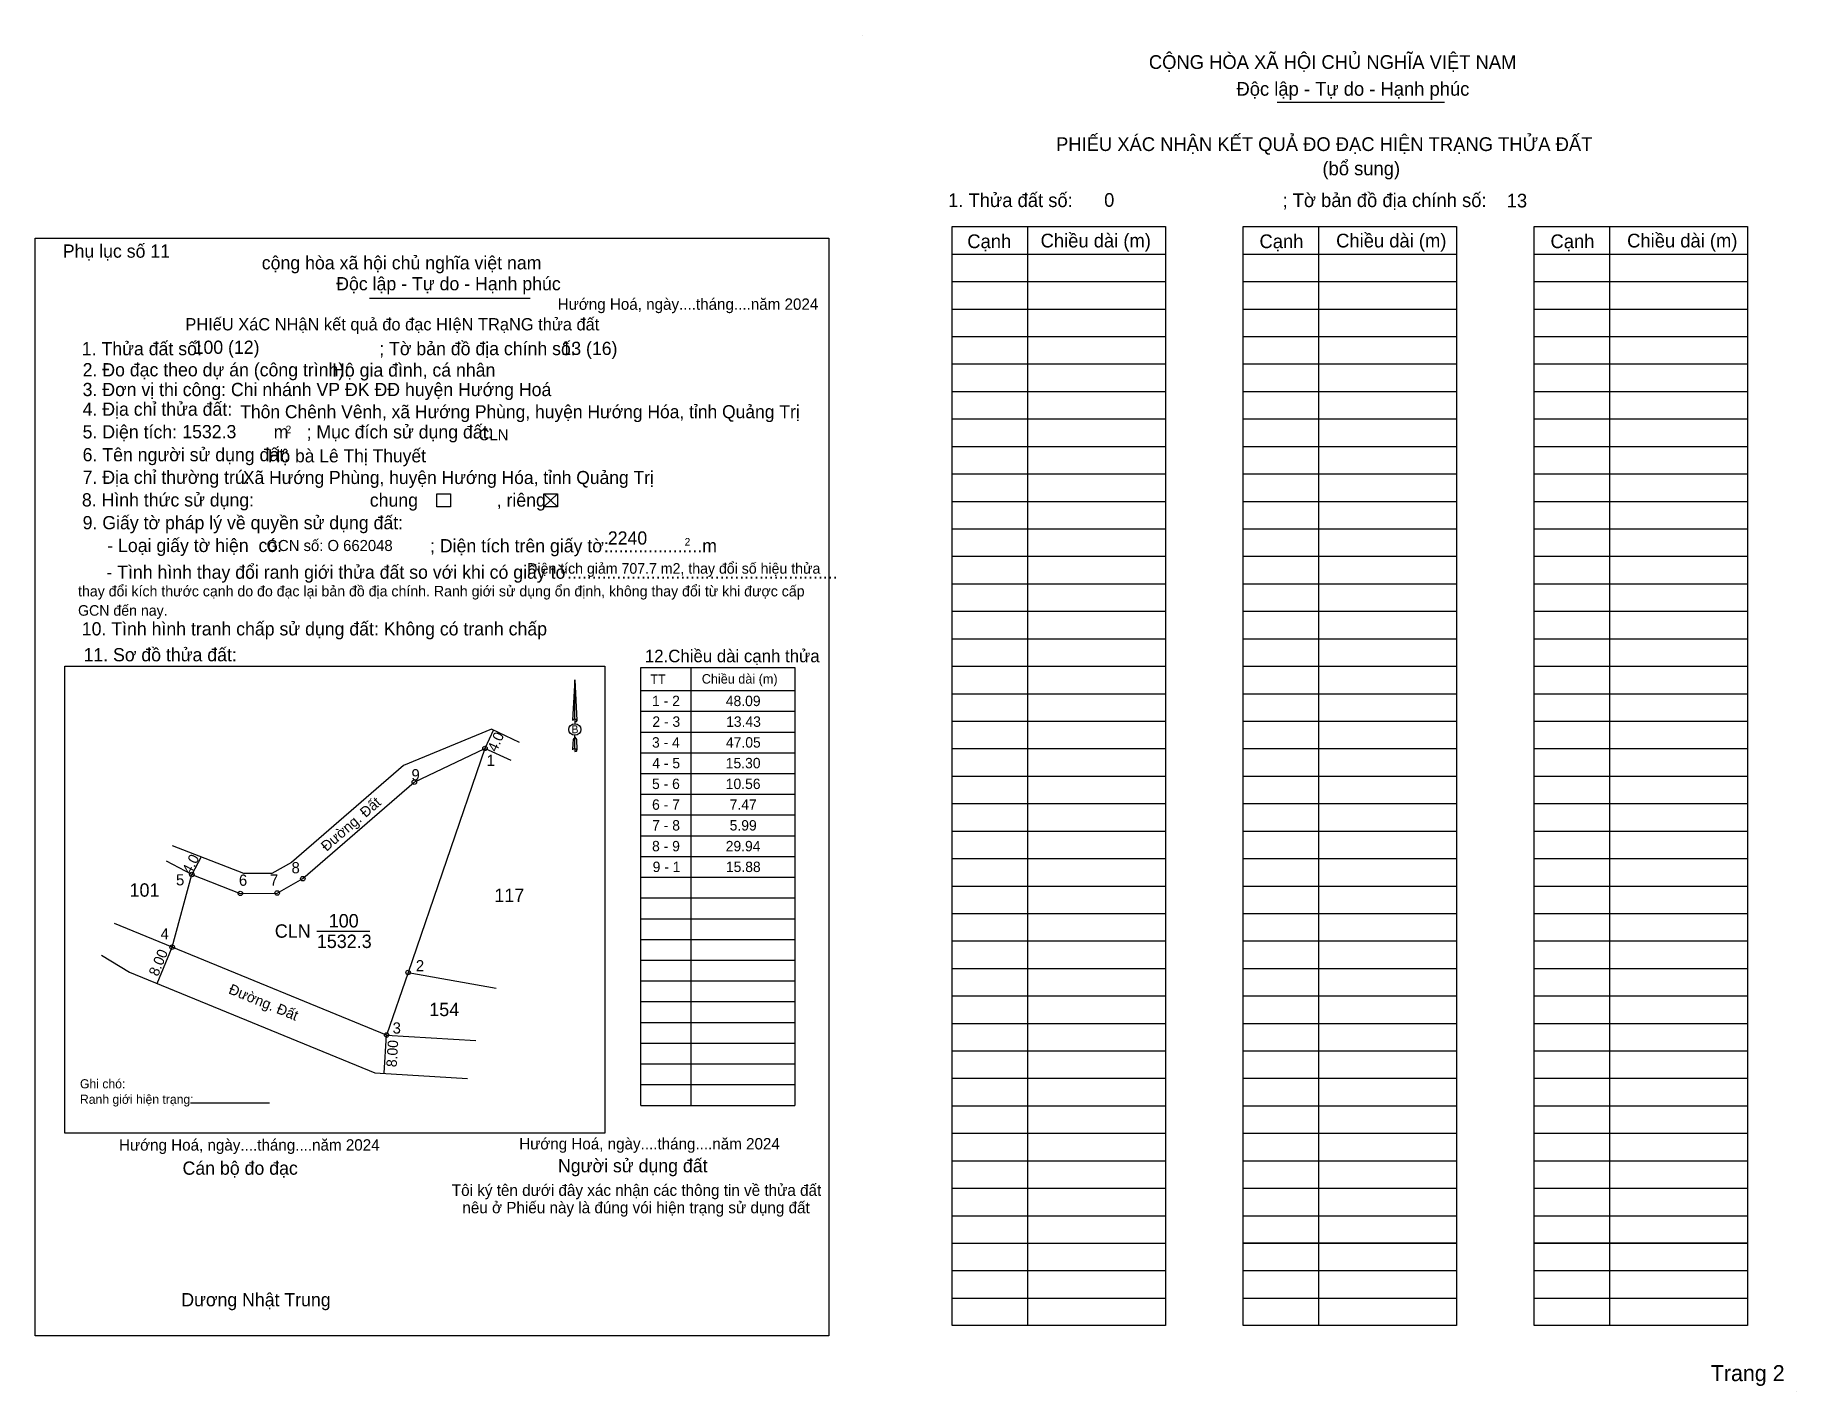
# Model space of a CAD drawing. Extents: x 532870 to 533227, y 1853012 to 1853287.
import ezdxf

# ---------------------------------------------------------------- set-up
doc = ezdxf.new("R2010")
doc.units = 0
for name, color, linetype in [('Level 1', 7, 'Continuous'), ('Level 10', 7, 'Continuous'), ('Level 11', 7, 'Continuous'), ('Level 12', 7, 'Continuous'), ('Level 13', 7, 'Continuous'), ('Level 27', 7, 'Continuous'), ('Level 3', 7, 'Continuous'), ('Level 36', 7, 'Continuous'), ('Level 40', 7, 'Continuous'), ('Level 52', 7, 'Continuous'), ('Level 53', 7, 'Continuous'), ('Level 6', 7, 'Continuous'), ('Level 9', 7, 'Continuous')]:
    doc.layers.add(name, color=color, linetype=linetype)

msp = doc.modelspace()

# ---------------------------------------------------------------- linework, layer by layer
at = {"layer": 'Level 1'}
for p, q in [((533037.86, 1853287.27), (533037.86, 1853287.27)), ((533122, 1853273.69), (533155.94, 1853273.69)), ((533071.34, 1853248.41), (533071.34, 1853025.29)), ((533130.41, 1853248.41), (533130.41, 1853025.29)), ((533189.48, 1853248.41), (533189.48, 1853025.29)), ((533056, 1853242.83), (533099.33, 1853242.83)), ((533115.07, 1853242.83), (533158.4, 1853242.83)), ((533174.14, 1853242.83), (533217.46, 1853242.83)), ((533056, 1853237.25), (533099.33, 1853237.25)), ((533115.07, 1853237.25), (533158.4, 1853237.25)), ((533174.14, 1853237.25), (533217.46, 1853237.25)), ((533056, 1853231.67), (533099.33, 1853231.67)), ((533115.07, 1853231.67), (533158.4, 1853231.67)), ((533174.14, 1853231.67), (533217.46, 1853231.67)), ((533056, 1853226.1), (533099.33, 1853226.1)), ((533115.07, 1853226.1), (533158.4, 1853226.1)), ((533174.14, 1853226.1), (533217.46, 1853226.1)), ((533056, 1853220.52), (533099.33, 1853220.52)), ((533115.07, 1853220.52), (533158.4, 1853220.52)), ((533174.14, 1853220.52), (533217.46, 1853220.52)), ((533056, 1853214.94), (533099.33, 1853214.94)), ((533115.07, 1853214.94), (533158.4, 1853214.94)), ((533174.14, 1853214.94), (533217.46, 1853214.94)), ((533056, 1853209.36), (533099.33, 1853209.36)), ((533115.07, 1853209.36), (533158.4, 1853209.36)), ((533174.14, 1853209.36), (533217.46, 1853209.36)), ((533056, 1853203.78), (533099.33, 1853203.78)), ((533115.07, 1853203.78), (533158.4, 1853203.78)), ((533174.14, 1853203.78), (533217.46, 1853203.78)), ((533056, 1853198.21), (533099.33, 1853198.21)), ((533115.07, 1853198.21), (533158.4, 1853198.21)), ((533174.14, 1853198.21), (533217.46, 1853198.21)), ((533056, 1853192.63), (533099.33, 1853192.63)), ((533115.07, 1853192.63), (533158.4, 1853192.63)), ((533174.14, 1853192.63), (533217.46, 1853192.63)), ((533056, 1853187.05), (533099.33, 1853187.05)), ((533115.07, 1853187.05), (533158.4, 1853187.05)), ((533174.14, 1853187.05), (533217.46, 1853187.05)), ((533056, 1853181.47), (533099.33, 1853181.47)), ((533115.07, 1853181.47), (533158.4, 1853181.47)), ((533174.14, 1853181.47), (533217.46, 1853181.47)), ((533056, 1853175.89), (533099.33, 1853175.89)), ((533115.07, 1853175.89), (533158.4, 1853175.89)), ((533174.14, 1853175.89), (533217.46, 1853175.89)), ((533056, 1853170.32), (533099.33, 1853170.32)), ((533115.07, 1853170.32), (533158.4, 1853170.32)), ((533174.14, 1853170.32), (533217.46, 1853170.32)), ((533056, 1853164.74), (533099.33, 1853164.74)), ((533115.07, 1853164.74), (533158.4, 1853164.74)), ((533174.14, 1853164.74), (533217.46, 1853164.74)), ((533002.95, 1853158.93), (533002.95, 1853070)), ((533056, 1853159.16), (533099.33, 1853159.16)), ((533115.07, 1853159.16), (533158.4, 1853159.16)), ((533174.14, 1853159.16), (533217.46, 1853159.16)), ((532992.85, 1853154.22), (533024.08, 1853154.22)), ((533056, 1853153.58), (533099.33, 1853153.58)), ((533115.07, 1853153.58), (533158.4, 1853153.58)), ((533174.14, 1853153.58), (533217.46, 1853153.58)), ((532992.85, 1853150.01), (533024.08, 1853150.01)), ((532992.85, 1853145.8), (533024.08, 1853145.8)), ((533056, 1853148), (533099.33, 1853148)), ((533115.07, 1853148), (533158.4, 1853148)), ((533174.14, 1853148), (533217.46, 1853148)), ((533056, 1853142.43), (533099.33, 1853142.43)), ((533115.07, 1853142.43), (533158.4, 1853142.43)), ((533174.14, 1853142.43), (533217.46, 1853142.43)), ((532992.85, 1853141.59), (533024.08, 1853141.59)), ((532992.85, 1853137.38), (533024.08, 1853137.38)), ((533056, 1853136.85), (533099.33, 1853136.85)), ((533115.07, 1853136.85), (533158.4, 1853136.85)), ((533174.14, 1853136.85), (533217.46, 1853136.85)), ((532992.85, 1853133.17), (533024.08, 1853133.17)), ((533056, 1853131.27), (533099.33, 1853131.27)), ((533115.07, 1853131.27), (533158.4, 1853131.27)), ((533174.14, 1853131.27), (533217.46, 1853131.27)), ((532992.85, 1853128.96), (533024.08, 1853128.96)), ((532992.85, 1853124.74), (533024.08, 1853124.74)), ((533056, 1853125.69), (533099.33, 1853125.69)), ((533115.07, 1853125.69), (533158.4, 1853125.69)), ((533174.14, 1853125.69), (533217.46, 1853125.69)), ((532992.85, 1853120.53), (533024.08, 1853120.53)), ((533056, 1853120.11), (533099.33, 1853120.11)), ((533115.07, 1853120.11), (533158.4, 1853120.11)), ((533174.14, 1853120.11), (533217.46, 1853120.11)), ((532992.85, 1853116.32), (533024.08, 1853116.32)), ((533056, 1853114.53), (533099.33, 1853114.53)), ((533115.07, 1853114.53), (533158.4, 1853114.53)), ((533174.14, 1853114.53), (533217.46, 1853114.53)), ((532992.85, 1853112.11), (533024.08, 1853112.11)), ((532992.85, 1853107.9), (533024.08, 1853107.9)), ((533056, 1853108.96), (533099.33, 1853108.96)), ((533115.07, 1853108.96), (533158.4, 1853108.96)), ((533174.14, 1853108.96), (533217.46, 1853108.96)), ((532992.85, 1853103.69), (533024.08, 1853103.69)), ((533056, 1853103.38), (533099.33, 1853103.38)), ((533115.07, 1853103.38), (533158.4, 1853103.38)), ((533174.14, 1853103.38), (533217.46, 1853103.38)), ((532992.85, 1853099.48), (533024.08, 1853099.48)), ((533056, 1853097.8), (533099.33, 1853097.8)), ((533115.07, 1853097.8), (533158.4, 1853097.8)), ((533174.14, 1853097.8), (533217.46, 1853097.8)), ((532992.85, 1853095.26), (533024.08, 1853095.26)), ((533056, 1853092.22), (533099.33, 1853092.22)), ((533115.07, 1853092.22), (533158.4, 1853092.22)), ((533174.14, 1853092.22), (533217.46, 1853092.22)), ((532992.85, 1853091.05), (533024.08, 1853091.05)), ((532992.85, 1853086.84), (533024.08, 1853086.84)), ((533056, 1853086.64), (533099.33, 1853086.64)), ((533115.07, 1853086.64), (533158.4, 1853086.64)), ((533174.14, 1853086.64), (533217.46, 1853086.64)), ((532992.85, 1853082.63), (533024.08, 1853082.63)), ((532992.85, 1853078.42), (533024.08, 1853078.42)), ((533056, 1853081.07), (533099.33, 1853081.07)), ((533115.07, 1853081.07), (533158.4, 1853081.07)), ((533174.14, 1853081.07), (533217.46, 1853081.07)), ((532992.85, 1853074.21), (533024.08, 1853074.21)), ((533056, 1853075.49), (533099.33, 1853075.49)), ((533115.07, 1853075.49), (533158.4, 1853075.49)), ((533174.14, 1853075.49), (533217.46, 1853075.49)), ((532992.85, 1853070), (533024.08, 1853070)), ((533056, 1853069.91), (533099.33, 1853069.91)), ((533115.07, 1853069.91), (533158.4, 1853069.91)), ((533174.14, 1853069.91), (533217.46, 1853069.91)), ((533056, 1853064.33), (533099.33, 1853064.33)), ((533115.07, 1853064.33), (533158.4, 1853064.33)), ((533174.14, 1853064.33), (533217.46, 1853064.33)), ((533056, 1853058.75), (533099.33, 1853058.75)), ((533115.07, 1853058.75), (533158.4, 1853058.75)), ((533174.14, 1853058.75), (533217.46, 1853058.75)), ((533056, 1853053.18), (533099.33, 1853053.18)), ((533115.07, 1853053.18), (533158.4, 1853053.18)), ((533174.14, 1853053.18), (533217.46, 1853053.18)), ((533056, 1853047.6), (533099.33, 1853047.6)), ((533115.07, 1853047.6), (533158.4, 1853047.6)), ((533174.14, 1853047.6), (533217.46, 1853047.6)), ((533056, 1853042.02), (533099.33, 1853042.02)), ((533115.07, 1853042.02), (533158.4, 1853042.02)), ((533174.14, 1853042.02), (533217.46, 1853042.02)), ((533056, 1853036.44), (533099.33, 1853036.44)), ((533115.07, 1853036.44), (533158.4, 1853036.44)), ((533174.14, 1853036.44), (533217.46, 1853036.44)), ((533056, 1853030.86), (533099.33, 1853030.86)), ((533056, 1853030.86), (533099.33, 1853030.86)), ((533115.07, 1853030.86), (533158.4, 1853030.86)), ((533115.07, 1853030.86), (533158.4, 1853030.86)), ((533174.14, 1853030.86), (533217.46, 1853030.86)), ((533174.14, 1853030.86), (533217.46, 1853030.86)), ((533227.46, 1853011.84), (533227.46, 1853011.84))]:
    msp.add_line(p, q, dxfattribs=at)
for points in [[(533056, 1853248.41), (533099.33, 1853248.41), (533099.33, 1853025.29), (533056, 1853025.29)], [(533115.07, 1853248.41), (533158.4, 1853248.41), (533158.4, 1853042.02), (533115.07, 1853042.02)], [(533115.07, 1853248.41), (533158.4, 1853248.41), (533158.4, 1853025.29), (533115.07, 1853025.29)], [(533174.14, 1853248.41), (533217.46, 1853248.41), (533217.46, 1853042.02), (533174.14, 1853042.02)], [(533174.14, 1853248.41), (533217.46, 1853248.41), (533217.46, 1853025.29), (533174.14, 1853025.29)]]:
    msp.add_lwpolyline(points, close=True, dxfattribs=at)
msp.add_lwpolyline([(532992.85, 1853070), (532992.85, 1853158.93), (533024.08, 1853158.93), (533024.08, 1853070)], dxfattribs=at)
at = {"layer": 'Level 10'}
for p, q in [((532973.17, 1853194.13), (532975.94, 1853191.55)), ((532975.94, 1853194.13), (532973.17, 1853191.55))]:
    msp.add_line(p, q, dxfattribs=at)
for points in [[(532962.52, 1853146.4), (532944.64, 1853139), (532921.91, 1853119.32), (532917.94, 1853117.1), (532912.26, 1853117.04), (532897.79, 1853122.7)], [(532968.2, 1853143.67), (532962.52, 1853146.4)], [(532883.36, 1853100.49), (532889.02, 1853097.02), (532938.8, 1853076.62), (532957.64, 1853075.43)]]:
    msp.add_lwpolyline(points, dxfattribs=at)
msp.add_lwpolyline([(532897.68, 1853102.11), (532901.69, 1853116.88), (532911.52, 1853113.03), (532919, 1853113.11), (532924.22, 1853116.03), (532946.85, 1853135.62), (532961.19, 1853142.47), (532945.58, 1853096.98), (532941.22, 1853084.28)], close=True, dxfattribs=at)
at = {"layer": 'Level 11'}
for centre in [(532961.19, 1853142.47), (532946.85, 1853135.62), (532901.69, 1853116.88), (532911.52, 1853113.03), (532919, 1853113.11), (532924.22, 1853116.03), (532897.68, 1853102.11), (532897.68, 1853102.11), (532945.58, 1853096.98), (532941.22, 1853084.28)]:
    msp.add_circle(centre, 0.454, dxfattribs=at)
at = {"layer": 'Level 12'}
for p, q in [((532962.89, 1853146.22), (532961.19, 1853142.47)), ((532966.54, 1853140.03), (532961.19, 1853142.47)), ((532903.58, 1853120.44), (532901.69, 1853116.88)), ((532894.65, 1853094.71), (532897.68, 1853102.11)), ((532940.75, 1853076.5), (532941.22, 1853084.28))]:
    msp.add_line(p, q, dxfattribs=at)
at = {"layer": 'Level 13'}
msp.add_line((532901.4, 1853070.54), (532917.43, 1853070.54), dxfattribs=at)
msp.add_lwpolyline([(532869.9, 1853246.08), (533031.02, 1853246.08), (533031.02, 1853023.23), (532869.9, 1853023.23)], close=True, dxfattribs=at)
at = {"layer": 'Level 27'}
for p, q in [((532901.69, 1853116.88), (532896.57, 1853119.59)), ((532897.68, 1853102.11), (532885.98, 1853106.9)), ((532945.58, 1853096.98), (532963.43, 1853093.76)), ((532941.22, 1853084.28), (532959.33, 1853083.19))]:
    msp.add_line(p, q, dxfattribs=at)
at = {"layer": 'Level 3'}
for p, q in [((533037.86, 1853287.27), (533037.86, 1853287.27)), ((533227.47, 1853011.84), (533227.47, 1853011.84))]:
    msp.add_line(p, q, dxfattribs=at)
at = {"layer": 'Level 40'}
for p, q in [((532979.43, 1853156.41), (532979.05, 1853149.42)), ((532979.43, 1853156.41), (532979.85, 1853148.13)), ((532979.43, 1853156.41), (532979.85, 1853148.13)), ((532979.43, 1853148.41), (532979.43, 1853156.41)), ((532979.43, 1853156.41), (532979.85, 1853148.13)), ((532979.05, 1853149.42), (532978.96, 1853148.13)), ((532979.43, 1853148.41), (532979.43, 1853148.1)), ((532979.43, 1853148.1), (532979.43, 1853147.86)), ((532979.43, 1853147.86), (532979.43, 1853147.54)), ((532979.43, 1853147.86), (532979.43, 1853147.54)), ((532979.43, 1853147.86), (532979.43, 1853147.54)), ((532979.85, 1853148.13), (532979.85, 1853148.13)), ((532979.05, 1853143.45), (532978.96, 1853142.15)), ((532979.08, 1853144.29), (532979.05, 1853143.45)), ((532979.43, 1853144.76), (532979.08, 1853144.29)), ((532979.43, 1853144.76), (532979.43, 1853145.13)), ((532979.43, 1853144.76), (532979.43, 1853145.13)), ((532979.43, 1853144.76), (532979.43, 1853145.13)), ((532979.43, 1853144.76), (532979.76, 1853144.29)), ((532979.43, 1853144.76), (532979.76, 1853144.29)), ((532979.43, 1853144.76), (532979.76, 1853144.29)), ((532979.43, 1853142.43), (532979.43, 1853144.76)), ((532979.43, 1853142.43), (532979.43, 1853142.09)), ((532979.43, 1853142.09), (532979.43, 1853141.87)), ((532979.76, 1853144.29), (532979.85, 1853142.15)), ((532979.76, 1853144.29), (532979.85, 1853142.15)), ((532979.76, 1853144.29), (532979.85, 1853142.15)), ((532979.85, 1853142.15), (532979.85, 1853142.15))]:
    msp.add_line(p, q, dxfattribs=at)
msp.add_ellipse((532979.43, 1853146.31), major_axis=(1.23, 0), ratio=0.952727, dxfattribs=at)
for centre, start_param, end_param in [((532979.43, 1853148.12), 1.570796, 3.074452), ((532979.43, 1853148.12), 0.067141, 1.570796), ((532979.43, 1853148.12), 4.712389, 6.283185), ((532979.43, 1853142.12), 2.491069, 3.074278), ((532979.43, 1853142.12), 1.570796, 2.491069), ((532979.43, 1853142.12), 0.067141, 1.570796), ((532979.43, 1853142.12), 4.712389, 6.283185)]:
    msp.add_ellipse(centre, major_axis=(0.452, 0), ratio=0.614131, start_param=start_param, end_param=end_param, dxfattribs=at)
at = {"layer": 'Level 53'}
for p, q in [((532869.9, 1853246.08), (532869.9, 1853246.08)), ((532937.75, 1853233.88), (532970.33, 1853233.88)), ((532875.92, 1853159.16), (532985.54, 1853159.16)), ((532875.92, 1853064.36), (532875.92, 1853159.16)), ((532985.54, 1853159.16), (532985.54, 1853064.36)), ((532985.54, 1853064.36), (532875.92, 1853064.36)), ((533031.01, 1853023.24), (533031.01, 1853023.24))]:
    msp.add_line(p, q, dxfattribs=at)
for points in [[(532951.4, 1853194.13), (532954.17, 1853194.13), (532954.17, 1853191.55), (532951.4, 1853191.55)], [(532973.17, 1853194.13), (532975.94, 1853194.13), (532975.94, 1853191.55), (532973.17, 1853191.55)]]:
    msp.add_lwpolyline(points, close=True, dxfattribs=at)
at = {"layer": 'Level 9'}
msp.add_line((532927.06, 1853105.39), (532937.79, 1853105.39), dxfattribs=at)

# ---------------------------------------------------------------- texts
at = {"layer": 'Level 1'}
for s, height, p in [('CỘNG HÒA XÃ HỘI CHỦ NGHĨA VIỆT NAM', 2.7891, (533095.96, 1853280.43)), ('Độc lập - Tự do - Hạnh phúc', 2.7891, (533113.74, 1853274.99)), ('PHIẾU XÁC NHẬN KẾT QUẢ ĐO ĐẠC HIỆN TRẠNG THỬA ĐẤT', 2.7891, (533077.11, 1853263.76)), ('(bổ sung)', 2.789, (533131.19, 1853258.83)), ('1. Thửa đất số:', 2.7891, (533055.2, 1853252.38)), ('; Tờ bản đồ địa chính số:', 2.7891, (533123.08, 1853252.38)), ('Cạnh', 2.789, (533059.1, 1853244.04)), ('Chiều dài (m)', 2.7891, (533073.98, 1853244.18)), ('Cạnh', 2.789, (533118.41, 1853244.04)), ('Chiều dài (m)', 2.7891, (533133.97, 1853244.18)), ('Cạnh', 2.789, (533177.48, 1853244.04)), ('Chiều dài (m)', 2.7891, (533193.04, 1853244.18)), ('TT', 1.918, (532994.74, 1853155.56)), ('Chiều dài (m)', 1.9178, (533005.2, 1853155.63)), ('Trang 2', 3.254, (533210.01, 1853014))]:
    msp.add_text(s, height=height, dxfattribs=at).set_placement(p)
at = {"layer": 'Level 12'}
for s, rotation, p in [('4.0', 65.5292, (532963.52, 1853141.6)), ('Đường. Đất', 40.8913, (532929.03, 1853121.45)), ('4.0', 62.0889, (532901.46, 1853116.78)), ('8.00', 67.7235, (532894.8, 1853096.05)), ('Đường. Đất', 337.7235, (532908.98, 1853092.78)), ('8.00', 86.5677, (532943.26, 1853077.71))]:
    msp.add_text(s, height=2.11, rotation=rotation, dxfattribs=at).set_placement(p)
at = {"layer": 'Level 13'}
for s, p in [('CLN', (532918.53, 1853104.03)), ('100', (532929.48, 1853106.12)), ('1532.3', (532927.06, 1853101.94))]:
    msp.add_text(s, height=2.722, dxfattribs=at).set_placement(p)
at = {"layer": 'Level 36'}
for s, p in [('101', (532889.04, 1853112.36)), ('117', (532963.1, 1853111.29)), ('154', (532949.89, 1853088.11))]:
    msp.add_text(s, height=2.722, dxfattribs=at).set_placement(p)
at = {"layer": 'Level 40'}
msp.add_text('B', height=1.61, dxfattribs=at).set_placement((532978.73, 1853145.55))
at = {"layer": 'Level 52'}
for s, p in [('1 - 2', (532995.11, 1853151.06)), ('48.09', (533010.08, 1853151.06)), ('2 - 3', (532995.17, 1853146.85)), ('13.43', (533010.14, 1853146.85)), ('3 - 4', (532995.1, 1853142.64)), ('47.05', (533010.11, 1853142.64)), ('4 - 5', (532995.15, 1853138.43)), ('15.30', (533010.07, 1853138.43)), ('5 - 6', (532995.1, 1853134.22)), ('10.56', (533010.07, 1853134.22)), ('6 - 7', (532995.11, 1853130.01)), ('7.47', (533010.86, 1853130.01)), ('7 - 8', (532995.13, 1853125.8)), ('5.99', (533010.86, 1853125.8)), ('8 - 9', (532995.11, 1853121.58)), ('29.94', (533010.06, 1853121.58)), ('9 - 1', (532995.23, 1853117.37)), ('15.88', (533010.1, 1853117.37))]:
    msp.add_text(s, height=2.109, dxfattribs=at).set_placement(p)
at = {"layer": 'Level 53'}
for s, height, p in [('Phụ lục số 11', 2.6862, (532875.49, 1853242.1)), ('cộng hòa xã hội chủ nghĩa việt nam', 2.6892, (532915.88, 1853239.73)), ('Độc lập - Tự do - Hạnh phúc', 2.6892, (532930.99, 1853235.48)), ('Hướng Hoá, ngày....tháng....năm 2024', 2.3043, (532975.95, 1853231.52)), ('PHIếU XáC NHậN kết quả đo đạc HIệN TRạNG thửa đất', 2.4897, (532900.38, 1853227.34)), ('1. Thửa đất số:', 2.6862, (532879.35, 1853222.29)), ('; Tờ bản đồ địa chính số:', 2.6862, (532939.72, 1853222.31)), ('2. Đo đạc theo dự án (công trình):', 2.6854, (532879.52, 1853218.01)), ('Hộ gia đình, cá nhân', 2.6854, (532930.16, 1853217.96)), ('3. Đơn vị thi công: Chi nhánh VP ĐK ĐĐ huyện Hướng Hoá', 2.6854, (532879.52, 1853214)), ('4. Địa chỉ thửa đất:', 2.6854, (532879.52, 1853210.01)), ('5. Diện tích:', 2.6854, (532879.52, 1853205.4)), ('m', 2.69, (532918.29, 1853205.4)), ('2', 1.54, (532920.72, 1853206.47)), ('; Mục đích sử dụng đất:', 2.6862, (532924.97, 1853205.4)), ('6. Tên người sử dụng đất:', 2.6854, (532879.52, 1853200.77)), ('7. Địa chỉ thường trú:', 2.6854, (532879.52, 1853196.18)), ('8. Hình thức sử dụng:', 2.6854, (532879.37, 1853191.59)), ('chung                , riêng', 2.6862, (532937.81, 1853191.55)), ('9. Giấy tờ pháp lý về quyền sử dụng đất:', 2.6854, (532879.52, 1853186.96)), ('     - Loại giấy tờ hiện  có:', 2.6862, (532879.52, 1853182.34)), ('     ; Diện tích trên giấy tờ:...................m', 2.6854, (532945.05, 1853182.28)), ('2240', 2.685, (532986.13, 1853183.85)), ('2', 1.54, (533001.72, 1853183.64)), ('     - Tình hình thay đổi ranh giới thửa đất so với khi có giấy tờ:......................................................', 2.68624, (532879.35, 1853176.92)), ('10. Tình hình tranh chấp sử dụng đất: Không có tranh chấp', 2.6854, (532879.35, 1853165.41)), ('11. Sơ đồ thửa đất:', 2.6854, (532879.7, 1853160.15)), ('12.Chiều dài cạnh thửa', 2.5511, (532993.65, 1853159.96)), ('Ghi chó:', 1.849, (532878.98, 1853073.45)), ('Ranh giới hiện trạng:', 1.8489, (532878.98, 1853070.31)), ('Hướng Hoá, ngày....tháng....năm 2024', 2.3043, (532886.9, 1853060.81)), ('Hướng Hoá, ngày....tháng....năm 2024', 2.3043, (532968.14, 1853061.05)), ('Cán bộ đo đạc', 2.6893, (532899.8, 1853055.91)), ('Người sử dụng đất', 2.6892, (532976.01, 1853056.4)), ('Tôi ký tên dưới đây xác nhận các thông tin về thửa đất ', 2.3144, (532954.46, 1853051.62)), ('nêu ở Phiếu này là đúng vói hiện trạng sử dụng đất', 2.3144, (532956.6, 1853048.09)), ('Dương Nhật Trung', 2.6854, (532899.55, 1853029.2))]:
    msp.add_text(s, height=height, dxfattribs=at).set_placement(p)
at = {"layer": 'Level 6'}
for s, height, p in [('0', 2.78, (533086.87, 1853252.44)), ('13', 2.776, (533168.6, 1853252.31))]:
    msp.add_text(s, height=height, rotation=359.8394, dxfattribs=at).set_placement(p)
for s, height, p in [('100 (12)', 2.685, (532902.05, 1853222.58)), ('13 (16)', 2.685, (532976.71, 1853222.35)), ('Thôn Chênh Vênh, xã Hướng Phùng, huyện Hướng Hóa, tỉnh Quảng Trị', 2.6488, (532911.52, 1853209.51)), ('1532.3', 2.685, (532899.74, 1853205.44)), ('CLN', 2.252, (532959.92, 1853205.02)), ('Hộ bà Lê Thị Thuyết', 2.6488, (532917.12, 1853200.55)), ('Xã Hướng Phùng, huyện Hướng Hóa, tỉnh Quảng Trị', 2.6488, (532912.05, 1853196.15)), ('GCN số: O 662048', 2.2515, (532916.84, 1853182.54)), ('Diện tích giảm 707.7 m2, thay đổi số hiệu thửa', 2.1456, (532969.77, 1853177.94)), ('thay đổi kích thước cạnh do đo đạc lại bản đồ địa chính. Ranh giới sử dụng ổn định, không thay đổi từ khi được cấp ', 2.14556, (532878.59, 1853173.33)), ('GCN đến nay.', 2.1456, (532878.59, 1853169.41))]:
    msp.add_text(s, height=height, dxfattribs=at).set_placement(p)
at = {"layer": 'Level 9'}
for s, p in [('1', (532961.53, 1853138.9)), ('9', (532946.26, 1853135.99)), ('5', (532898.47, 1853114.66)), ('6', (532911.24, 1853114.58)), ('7', (532917.53, 1853114.6)), ('8', (532921.92, 1853117.12)), ('4', (532895.34, 1853103.7)), ('2', (532947.16, 1853097.22)), ('3', (532942.44, 1853084.57))]:
    msp.add_text(s, height=2.27, dxfattribs=at).set_placement(p)

doc.saveas('drawing.dxf')
